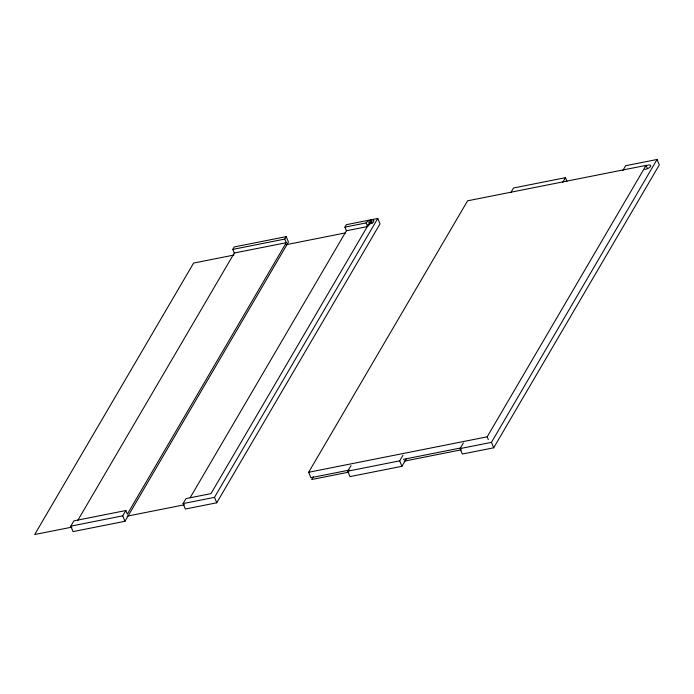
<?xml version="1.0" encoding="UTF-8"?>
<svg xmlns="http://www.w3.org/2000/svg" width="694" height="694" viewBox="0 0 694 694"><rect width="100%" height="100%" fill="white"/><g stroke="black" fill="none" stroke-linecap="round" stroke-linejoin="round"><path stroke-width="1.04" d="M70.797 526.156L73.911 520.847L125.848 510.532L127.34 514.159L286.258 242.709L284.766 239.074L286.197 236.628L288.444 242.067L124.981 521.289L73.044 531.604L70.797 526.156L122.734 515.842L125.848 510.532M77.589 520.743L234.32 253.015L232.828 249.389L234.26 246.934L286.197 236.628M344.935 227.129L346.367 224.674L377.779 218.437L380.017 223.884L216.745 502.794L185.333 509.032L183.086 503.584L186.018 498.587L210.976 493.634L368.661 224.266A4.259 1.648 -22.4 0 0 373.684 221.421A4.259 1.648 -22.4 0 0 371.117 220.076A4.259 1.648 -22.4 0 0 366.094 222.93L344.935 227.129L346.427 230.755L190.243 497.546M183.086 503.584L214.498 497.346L377.779 218.437M349.169 470.116L310.912 477.706L308.665 472.267L467.583 200.818L646.097 165.372L647.224 168.087M313.298 476.726L311.658 479.528L348.848 472.137M406.32 458.821L401.939 466.29L350.002 476.605L347.755 471.165L351.043 465.561M510.801 192.654L513.543 187.979L565.48 177.664L566.972 181.29M347.755 471.165L399.701 460.851L402.98 455.247M562.747 182.34L565.48 177.664M622.917 170.386L625.65 165.719L657.053 159.481L659.3 164.92L493.703 447.795L462.291 454.032L460.053 448.593L463.332 442.989M308.665 472.267L487.188 436.821L646.097 165.372M460.053 448.593L491.456 442.356L657.053 159.481M232.828 249.389L284.766 239.074M234.32 253.015L286.258 242.709M346.427 230.755L368.02 226.47M233.991 255.045L193.617 263.061L34.7 534.519L71.89 527.136M286.058 244.704L345.569 232.889M403.361 459.35L460.738 447.96M127.115 516.171L184.526 504.764M404.073 461.172L461.484 449.773M491.456 442.356L493.703 447.795M487.188 436.821L488.307 439.545M371.117 220.076L372.236 222.8M368.661 224.266L369.017 225.116M366.094 222.93L367.221 225.645A4.259 1.648 -22.4 0 1 372.904 222.696M399.701 460.851L401.939 466.29M214.498 497.346L216.745 502.794M122.734 515.842L124.981 521.289M645.038 166.23A4.259 1.648 -22.4 0 1 650.833 165.866A4.259 1.648 -22.4 0 1 644.847 169.388M369.034 222.427L370.752 221.863L369.052 222.366"/></g></svg>
